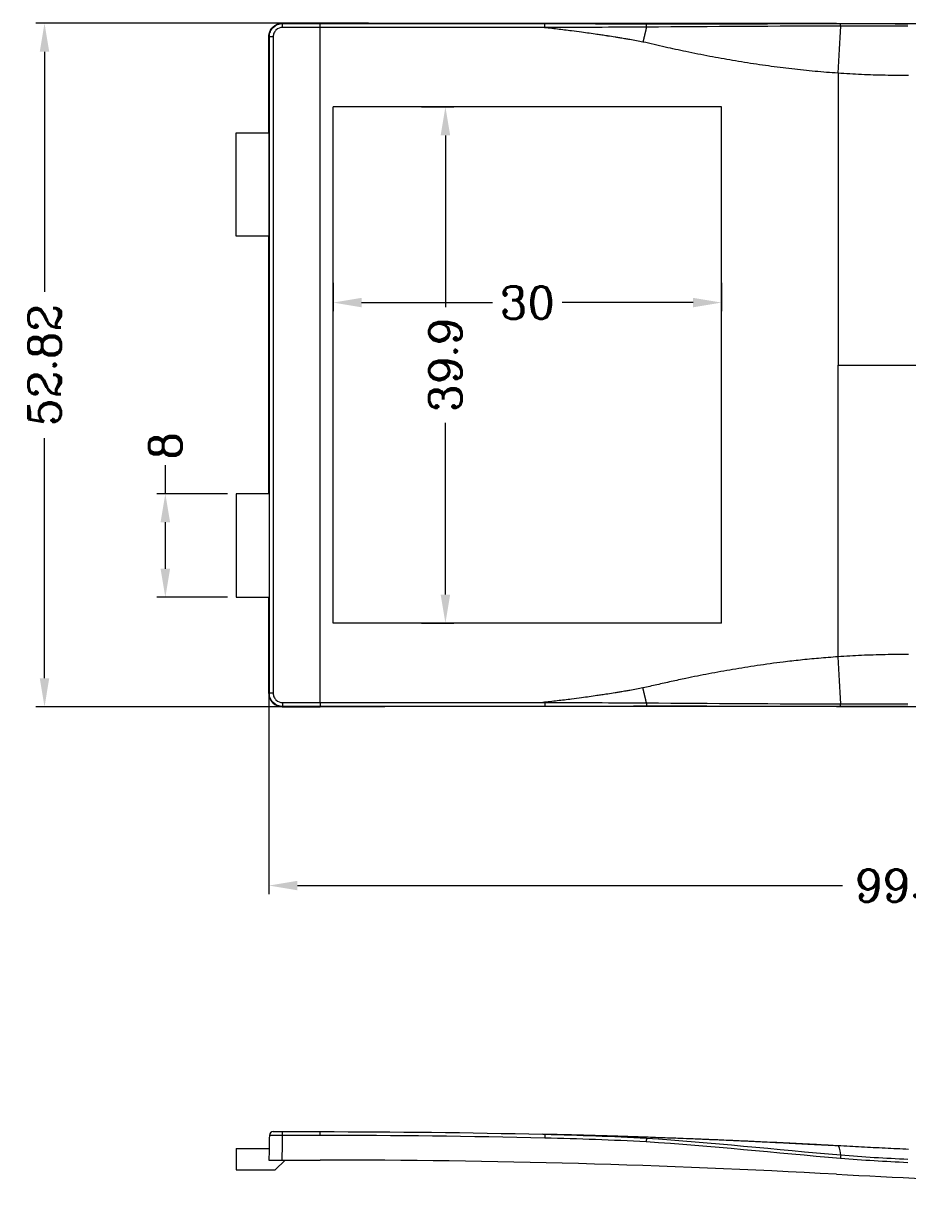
# Model space of a CAD drawing. Header units: millimetres. Extents: x -2408 to -1447, y -915 to -594.
# Drawn here: x -2407.6 to -2339.3, y -765.7 to -675.8 of the extents above; entities that cross this region are included whole.
import ezdxf

# ---------------------------------------------------------------- set-up
doc = ezdxf.new("R2010")
doc.units = ezdxf.units.MM
doc.layers.get('0').update_dxf_attribs({"linetype": 'CONTINUOUS'})
doc.layers.get('Defpoints').update_dxf_attribs({"linetype": 'CONTINUOUS'})
doc.layers.add('3', color=7, linetype='CONTINUOUS', true_color=0xffffff)
doc.styles.add('ROMANC', font='romanc.shx', dxfattribs={"bigfont": 'gbcbig.shx'})
doc.dimstyles.new('YanXiu', dxfattribs={"dimtxt": 2.5, "dimasz": 2.2, "dimexe": 0.66, "dimexo": 0.66, "dimgap": 0.66, "dimtad": 0, "dimdsep": 46, "dimtxsty": 'ROMANC', "dimcen": 0, "dimclrd": 256, "dimclre": 131, "dimclrt": 42, "dimazin": 2, "dimtfac": 1, "dimtofl": 0, "dimtmove": 0, "dimatfit": 3, "dimfxl": 0, "dimlwd": 5, "dimlwe": 5, "dimarcsym": 0})

# ---------------------------------------------------------------- blocks, each defined once
blk = doc.blocks.new('*D76')
at = {"lineweight": 5}
for p, q in [((1013.632, 654.885), (1013.632, 657.085)), ((1013.632, 649.085), (1013.632, 652.685))]:
    blk.add_line(p, q, dxfattribs=at)
at = {"color": 131, "lineweight": 5}
for p, q in [((1018.433, 654.885), (1012.972, 654.885)), ((1018.433, 646.885), (1012.972, 646.885))]:
    blk.add_line(p, q, dxfattribs=at)
for points in [[(1013.265, 652.685), (1013.998, 652.685), (1013.632, 654.885)], [(1013.265, 649.085), (1013.998, 649.085), (1013.632, 646.885)]]:
    blk.add_solid(points)
at = {"layer": 'Defpoints', "color": 0}
for p in [(1013.632, 654.885), (1019.093, 654.885, 35), (1019.093, 646.885, 35)]:
    blk.add_point(p, dxfattribs=at)
at = {"color": 42, "insert": (1013.632, 658.578), "char_height": 2.5, "attachment_point": 5, "rotation": 90, "style": 'ROMANC'}
blk.add_mtext('8', dxfattribs=at)
blk = doc.blocks.new('*D77')
at = {"color": 131, "lineweight": 5}
for p, q in [((1026.262, 691.247), (1003.639, 691.247)), ((1026.228, 638.423), (1003.639, 638.423))]:
    blk.add_line(p, q, dxfattribs=at)
at = {"lineweight": 5}
for p, q in [((1004.299, 689.047), (1004.299, 670.495)), ((1004.299, 640.623), (1004.299, 659.175))]:
    blk.add_line(p, q, dxfattribs=at)
for points in [[(1003.932, 689.047), (1004.665, 689.047), (1004.299, 691.247)], [(1003.932, 640.623), (1004.665, 640.623), (1004.299, 638.423)]]:
    blk.add_solid(points)
at = {"layer": 'Defpoints', "color": 0}
for p in [(1004.299, 691.247), (1026.922, 691.247, 35), (1026.888, 638.423, 35)]:
    blk.add_point(p, dxfattribs=at)
at = {"color": 42, "insert": (1004.299, 664.835), "char_height": 2.5, "attachment_point": 5, "rotation": 90, "style": 'ROMANC'}
blk.add_mtext('52.82', dxfattribs=at)
blk = doc.blocks.new('*D78')
at = {"color": 131, "lineweight": 5}
for p, q in [((1121.553, 645.979), (1121.553, 623.936)), ((1021.633, 641.286), (1021.633, 623.936))]:
    blk.add_line(p, q, dxfattribs=at)
at = {"lineweight": 5}
for p, q in [((1023.833, 624.596), (1065.933, 624.596)), ((1119.353, 624.596), (1077.253, 624.596))]:
    blk.add_line(p, q, dxfattribs=at)
for points in [[(1023.833, 624.963), (1023.833, 624.23), (1021.633, 624.596)], [(1119.353, 624.963), (1119.353, 624.23), (1121.553, 624.596)]]:
    blk.add_solid(points)
at = {"layer": 'Defpoints', "color": 0}
for p in [(1121.553, 646.639, 35), (1021.633, 641.946, 35), (1121.553, 624.596)]:
    blk.add_point(p, dxfattribs=at)
at = {"color": 42, "insert": (1071.593, 624.596), "char_height": 2.5, "attachment_point": 5, "style": 'ROMANC'}
blk.add_mtext('99.92', dxfattribs=at)
blk = doc.blocks.new('*D91')
at = {"color": 131, "lineweight": 5}
for p, q in [((1033.422, 684.785), (1035.927, 684.785)), ((1033.422, 644.885), (1035.927, 644.885))]:
    blk.add_line(p, q, dxfattribs=at)
at = {"lineweight": 5}
for p, q in [((1035.267, 682.585), (1035.267, 669.305)), ((1035.267, 647.085), (1035.267, 660.365))]:
    blk.add_line(p, q, dxfattribs=at)
for points in [[(1034.9, 682.585), (1035.633, 682.585), (1035.267, 684.785)], [(1034.9, 647.085), (1035.633, 647.085), (1035.267, 644.885)]]:
    blk.add_solid(points)
at = {"layer": 'Defpoints', "color": 0}
for p in [(1032.762, 684.785, 35), (1035.267, 684.785), (1032.762, 644.885, 35)]:
    blk.add_point(p, dxfattribs=at)
at = {"color": 42, "insert": (1035.267, 664.835), "char_height": 2.5, "attachment_point": 5, "rotation": 90, "style": 'ROMANC'}
blk.add_mtext('39.9', dxfattribs=at)
blk = doc.blocks.new('*D92')
at = {"color": 131, "lineweight": 5}
for p, q in [((1026.593, 671.189), (1026.593, 669)), ((1056.593, 671.189), (1056.593, 669))]:
    blk.add_line(p, q, dxfattribs=at)
at = {"lineweight": 5}
for p, q in [((1028.793, 669.66), (1038.909, 669.66)), ((1054.393, 669.66), (1044.277, 669.66))]:
    blk.add_line(p, q, dxfattribs=at)
for points in [[(1028.793, 670.027), (1028.793, 669.294), (1026.593, 669.66)], [(1054.393, 670.027), (1054.393, 669.294), (1056.593, 669.66)]]:
    blk.add_solid(points)
at = {"layer": 'Defpoints', "color": 0}
for p in [(1026.593, 671.849, 35), (1056.593, 671.849, 35), (1056.593, 669.66)]:
    blk.add_point(p, dxfattribs=at)
at = {"color": 42, "insert": (1041.593, 669.66), "char_height": 2.5, "attachment_point": 5, "style": 'ROMANC'}
blk.add_mtext('30', dxfattribs=at)

msp = doc.modelspace()

# ---------------------------------------------------------------- linework, layer by layer
at = {"layer": '3', "color": 7, "linetype": 'Continuous', "lineweight": 5}
for p, q in [((-2387.572, -676.069, 35), (-2387.572, -675.769, 35)), ((-2384.671, -676.071, 35), (-2384.671, -675.771, 35)), ((-2384.671, -728.264, 35), (-2384.671, -676.071, 35)), ((-2388.631, -684.217, 35), (-2388.631, -676.777, 35)), ((-2388.298, -676.793, 35), (-2388.597, -676.793, 35)), ((-2388.597, -727.541, 35), (-2388.597, -676.793, 35)), ((-2388.298, -676.793, 35), (-2388.298, -727.541, 35)), ((-2383.671, -722.117, 35), (-2383.671, -682.217, 35)), ((-2353.671, -682.217, 35), (-2383.671, -682.217, 35)), ((-2353.671, -722.117, 35), (-2353.671, -682.217, 35)), ((-2391.171, -684.217, 35), (-2388.615, -684.217, 35)), ((-2391.171, -692.217, 35), (-2391.171, -684.217, 35)), ((-2388.615, -692.217, 35), (-2388.615, -684.217, 35)), ((-2388.615, -692.217, 35), (-2391.171, -692.217, 35)), ((-2388.631, -712.117, 35), (-2388.631, -692.217, 35)), ((-2344.671, -702.167, 35), (-2289.055, -702.167, 35)), ((-2391.171, -712.117, 35), (-2391.171, -720.117, 35)), ((-2388.615, -712.117, 35), (-2391.171, -712.117, 35)), ((-2388.615, -712.117, 35), (-2388.615, -720.117, 35)), ((-2391.171, -720.117, 35), (-2388.615, -720.117, 35)), ((-2388.631, -727.558, 35), (-2388.631, -720.117, 35)), ((-2353.671, -722.117, 35), (-2383.671, -722.117, 35)), ((-2388.298, -727.541, 35), (-2388.597, -727.541, 35)), ((-2387.572, -728.266, 35), (-2387.572, -728.566, 35)), ((-2384.671, -728.264, 35), (-2384.671, -728.564, 35)), ((-2391.171, -762.726, 35), (-2388.615, -762.726, 35)), ((-2391.171, -762.726, 35), (-2391.171, -764.376, 35)), ((-2391.171, -764.376, 35), (-2388.144, -764.376, 35)), ((-2388.144, -764.376, 35), (-2387.38, -763.626, 35))]:
    msp.add_line(p, q, dxfattribs=at)
msp.add_arc((-2388.298, -761.726, 35), 0.3, 90, 179, dxfattribs=at)
for centre, major_axis, ratio, start_param, end_param in [((-2345.218, -679.611, 35), (0.69, 9.976), 0.054645, 4.716166, 5.089385), ((-2344.481, -676.082, 35), (0, -0.3), 0.081684, 1.943075, 3.132837), ((-2345.218, -724.724, 35), (0.69, -9.976), 0.054645, 1.1938, 1.567019), ((-2344.481, -728.252, 35), (0, 0.3), 0.08171, 3.150334, 4.340097), ((-2387.572, -761.726, 35), (0, 0.3), 0.000676, 4.721116, 6.283185), ((-2384.671, -761.726, 35), (0, 0.3), 0.000676, 4.721116, 6.283185), ((-2345.218, -772.507, 35), (-0.548, -9.985), 0.068861, 2.768374, 3.141593), ((-2344.481, -763.502, 35), (0.025, 0.299), 0.000044, 0.372295, 1.562058)]:
    msp.add_ellipse(centre, major_axis=major_axis, ratio=ratio, start_param=start_param, end_param=end_param, dxfattribs=at)
for points, knots in [([(-2388.631, -676.777, 35), (-2388.631, -676.641, 35), (-2388.604, -676.509, 35), (-2388.501, -676.26, 35), (-2388.425, -676.147, 35), (-2388.141, -675.863, 35), (-2387.876, -675.752, 35), (-2387.605, -675.752, 35)], [0, 0, 0, 0, 0.25, 0.25, 0.5, 0.5, 1, 1, 1, 1]), ([(-2388.597, -676.793, 35), (-2388.597, -676.658, 35), (-2388.571, -676.525, 35), (-2388.468, -676.277, 35), (-2388.392, -676.163, 35), (-2388.108, -675.88, 35), (-2387.843, -675.768, 35), (-2387.572, -675.769, 35)], [0, 0, 0, 0, 0.25, 0.25, 0.5, 0.5, 1, 1, 1, 1]), ([(-2387.572, -676.069, 35), (-2387.764, -676.068, 35), (-2387.951, -676.147, 35), (-2388.152, -676.348, 35), (-2388.206, -676.428, 35), (-2388.279, -676.604, 35), (-2388.298, -676.698, 35), (-2388.298, -676.793, 35)], [0, 0, 0, 0, 0.5, 0.5, 0.75, 0.75, 1, 1, 1, 1]), ([(-2387.572, -675.769, 35), (-2387.372, -675.769, 35), (-2387.172, -675.769, 35), (-2386.205, -675.769, 35), (-2385.438, -675.77, 35), (-2384.671, -675.771, 35)], [0, 0, 0, 0, 0.206804, 0.206804, 1, 1, 1, 1]), ([(-2384.671, -676.071, 35), (-2384.871, -676.07, 35), (-2385.071, -676.07, 35), (-2386.038, -676.07, 35), (-2386.805, -676.069, 35), (-2387.572, -676.069, 35)], [0, 0, 0, 0, 0.206804, 0.206804, 1, 1, 1, 1]), ([(-2359.739, -677.201, 35), (-2359.906, -677.17, 35), (-2360.241, -677.108, 35), (-2360.682, -677.029, 35), (-2361.088, -676.959, 35), (-2361.42, -676.903, 35), (-2361.649, -676.866, 35), (-2361.794, -676.841, 35), (-2362.032, -676.803, 35), (-2362.28, -676.764, 35), (-2362.619, -676.71, 35), (-2362.899, -676.668, 35), (-2363.56, -676.57, 35), (-2364.34, -676.46, 35), (-2365.358, -676.326, 35), (-2366.357, -676.204, 35), (-2367.098, -676.122, 35), (-2367.472, -676.081, 35)], [0, 0, 0, 0, 0.065345, 0.130657, 0.172119, 0.223487, 0.259815, 0.26127, 0.279673, 0.352532, 0.357364, 0.411726, 0.461162, 0.613718, 0.71401, 0.855538, 1, 1, 1, 1]), ([(-2367.313, -675.78, 35), (-2366.008, -675.781, 35), (-2364.702, -675.782, 35), (-2362.093, -675.783, 35), (-2360.788, -675.783, 35), (-2359.485, -675.783, 35)], [0, 0, 0, 0, 0.5, 0.5, 1, 1, 1, 1]), ([(-2367.306, -676.08, 35), (-2367.306, -676.002, 35), (-2367.307, -675.925, 35), (-2367.309, -675.814, 35), (-2367.311, -675.781, 35), (-2367.313, -675.78, 35)], [0, 0, 0, 0, 0.5, 0.5, 1, 1, 1, 1]), ([(-2359.467, -676.049, 35), (-2360.772, -676.057, 35), (-2362.078, -676.064, 35), (-2364.692, -676.074, 35), (-2365.999, -676.078, 35), (-2367.306, -676.08, 35)], [0, 0, 0, 0, 0.5, 0.5, 1, 1, 1, 1]), ([(-2359.467, -676.049, 35), (-2359.467, -675.977, 35), (-2359.47, -675.908, 35), (-2359.476, -675.812, 35), (-2359.481, -675.784, 35), (-2359.485, -675.783, 35)], [0, 0, 0, 0, 0.5, 0.5, 1, 1, 1, 1]), ([(-2344.791, -675.771, 35), (-2335.624, -675.773, 35), (-2326.45, -675.775, 35), (-2308.088, -675.779, 35), (-2298.91, -675.78, 35), (-2289.735, -675.782, 35)], [0, 0, 0, 0, 0.5, 0.5, 1, 1, 1, 1]), ([(-2344.671, -679.611, 35), (-2344.966, -679.589, 35), (-2345.557, -679.547, 35), (-2346.446, -679.47, 35), (-2347.341, -679.383, 35), (-2348.24, -679.284, 35), (-2349.144, -679.175, 35), (-2350.053, -679.055, 35), (-2350.968, -678.924, 35), (-2351.887, -678.782, 35), (-2353.093, -678.583, 35), (-2354.605, -678.309, 35), (-2356.342, -677.962, 35), (-2358.061, -677.59, 35), (-2359.167, -677.334, 35), (-2359.739, -677.201, 35)], [0, 0, 0, 0, 0.058074, 0.116524, 0.175357, 0.234583, 0.294209, 0.354241, 0.414688, 0.475556, 0.536853, 0.654802, 0.777125, 0.884731, 1, 1, 1, 1]), ([(-2344.671, -724.724, 35), (-2345.17, -724.761, 35), (-2346.14, -724.833, 35), (-2347.549, -724.972, 35), (-2349.135, -725.153, 35), (-2350.88, -725.391, 35), (-2352.798, -725.698, 35), (-2354.629, -726.03, 35), (-2356.21, -726.347, 35), (-2357.545, -726.633, 35), (-2358.653, -726.88, 35), (-2359.38, -727.05, 35), (-2359.739, -727.134, 35)], [0, 0, 0, 0, 0.09836, 0.191085, 0.278171, 0.411833, 0.53685, 0.659671, 0.777123, 0.853388, 0.927687, 1, 1, 1, 1]), ([(-2388.631, -727.558, 35), (-2388.631, -727.693, 35), (-2388.604, -727.826, 35), (-2388.501, -728.074, 35), (-2388.425, -728.188, 35), (-2388.141, -728.471, 35), (-2387.876, -728.583, 35), (-2387.605, -728.583, 35)], [0, 0, 0, 0, 0.25, 0.25, 0.5, 0.5, 1, 1, 1, 1]), ([(-2387.572, -728.566, 35), (-2387.843, -728.566, 35), (-2388.108, -728.455, 35), (-2388.392, -728.171, 35), (-2388.468, -728.057, 35), (-2388.571, -727.809, 35), (-2388.597, -727.676, 35), (-2388.597, -727.541, 35)], [0, 0, 0, 0, 0.5, 0.5, 0.75, 0.75, 1, 1, 1, 1]), ([(-2388.298, -727.541, 35), (-2388.298, -727.637, 35), (-2388.279, -727.731, 35), (-2388.206, -727.906, 35), (-2388.152, -727.987, 35), (-2387.951, -728.187, 35), (-2387.764, -728.266, 35), (-2387.572, -728.266, 35)], [0, 0, 0, 0, 0.25, 0.25, 0.5, 0.5, 1, 1, 1, 1]), ([(-2359.739, -727.134, 35), (-2359.905, -727.165, 35), (-2360.24, -727.227, 35), (-2360.681, -727.305, 35), (-2361.088, -727.376, 35), (-2361.42, -727.432, 35), (-2361.649, -727.47, 35), (-2361.794, -727.493, 35), (-2362.032, -727.532, 35), (-2362.279, -727.572, 35), (-2362.62, -727.623, 35), (-2362.899, -727.667, 35), (-2363.56, -727.764, 35), (-2364.34, -727.874, 35), (-2365.36, -728.008, 35), (-2366.359, -728.131, 35), (-2367.1, -728.213, 35), (-2367.472, -728.254, 35)], [0, 0, 0, 0, 0.064814, 0.130658, 0.172106, 0.223456, 0.259815, 0.261271, 0.27966, 0.352534, 0.357364, 0.411727, 0.461162, 0.613719, 0.71401, 0.856096, 1, 1, 1, 1]), ([(-2387.572, -728.266, 35), (-2387.372, -728.266, 35), (-2387.172, -728.266, 35), (-2386.205, -728.265, 35), (-2385.438, -728.264, 35), (-2384.671, -728.264, 35)], [0, 0, 0, 0, 0.206804, 0.206804, 1, 1, 1, 1]), ([(-2367.306, -728.254, 35), (-2367.306, -728.332, 35), (-2367.307, -728.41, 35), (-2367.309, -728.521, 35), (-2367.311, -728.553, 35), (-2367.313, -728.554, 35)], [0, 0, 0, 0, 0.5, 0.5, 1, 1, 1, 1]), ([(-2367.306, -728.254, 35), (-2365.999, -728.256, 35), (-2364.692, -728.26, 35), (-2362.078, -728.271, 35), (-2360.772, -728.277, 35), (-2359.467, -728.286, 35)], [0, 0, 0, 0, 0.5, 0.5, 1, 1, 1, 1]), ([(-2359.467, -728.286, 35), (-2359.467, -728.358, 35), (-2359.47, -728.426, 35), (-2359.476, -728.523, 35), (-2359.481, -728.551, 35), (-2359.485, -728.551, 35)], [0, 0, 0, 0, 0.5, 0.5, 1, 1, 1, 1]), ([(-2384.671, -728.564, 35), (-2384.871, -728.564, 35), (-2385.071, -728.564, 35), (-2386.038, -728.565, 35), (-2386.805, -728.565, 35), (-2387.572, -728.566, 35)], [0, 0, 0, 0, 0.206804, 0.206804, 1, 1, 1, 1]), ([(-2359.485, -728.551, 35), (-2360.788, -728.551, 35), (-2362.093, -728.552, 35), (-2364.702, -728.553, 35), (-2366.008, -728.553, 35), (-2367.313, -728.554, 35)], [0, 0, 0, 0, 0.5, 0.5, 1, 1, 1, 1]), ([(-2344.791, -728.563, 35), (-2335.624, -728.561, 35), (-2326.45, -728.559, 35), (-2308.088, -728.556, 35), (-2298.91, -728.554, 35), (-2289.735, -728.552, 35)], [0, 0, 0, 0, 0.5, 0.5, 1, 1, 1, 1]), ([(-2387.572, -761.724, 35), (-2387.843, -761.722, 35), (-2388.108, -761.721, 35), (-2388.392, -761.72, 35), (-2388.468, -761.72, 35), (-2388.571, -761.72, 35), (-2388.597, -761.721, 35), (-2388.597, -761.721, 35)], [0, 0, 0, 0, 0.5, 0.5, 0.75, 0.75, 1, 1, 1, 1]), ([(-2388.298, -761.426, 35), (-2388.298, -761.426, 35), (-2388.279, -761.426, 35), (-2388.206, -761.426, 35), (-2388.152, -761.426, 35), (-2387.951, -761.426, 35), (-2387.764, -761.426, 35), (-2387.572, -761.426, 35)], [0, 0, 0, 0, 0.25, 0.25, 0.5, 0.5, 1, 1, 1, 1]), ([(-2387.572, -761.426, 35), (-2387.372, -761.426, 35), (-2387.172, -761.426, 35), (-2386.205, -761.426, 35), (-2385.438, -761.426, 35), (-2384.671, -761.426, 35)], [0, 0, 0, 0, 0.206804, 0.206804, 1, 1, 1, 1]), ([(-2384.671, -761.724, 35), (-2384.871, -761.724, 35), (-2385.071, -761.724, 35), (-2386.038, -761.724, 35), (-2386.805, -761.724, 35), (-2387.572, -761.724, 35)], [0, 0, 0, 0, 0.206804, 0.206804, 1, 1, 1, 1]), ([(-2359.739, -761.852, 35), (-2359.905, -761.846, 35), (-2360.24, -761.835, 35), (-2360.681, -761.82, 35), (-2361.088, -761.807, 35), (-2361.42, -761.796, 35), (-2361.649, -761.789, 35), (-2361.794, -761.785, 35), (-2362.032, -761.777, 35), (-2362.279, -761.77, 35), (-2362.62, -761.759, 35), (-2362.899, -761.751, 35), (-2363.56, -761.732, 35), (-2364.34, -761.709, 35), (-2365.36, -761.682, 35), (-2366.359, -761.655, 35), (-2367.1, -761.638, 35), (-2367.472, -761.629, 35)], [0, 0, 0, 0, 0.064814, 0.130658, 0.172106, 0.223456, 0.259815, 0.261271, 0.27966, 0.352534, 0.357364, 0.411727, 0.461162, 0.613719, 0.71401, 0.856096, 1, 1, 1, 1]), ([(-2367.306, -761.633, 35), (-2367.306, -761.633, 35), (-2367.307, -761.665, 35), (-2367.309, -761.775, 35), (-2367.311, -761.852, 35), (-2367.313, -761.93, 35)], [0, 0, 0, 0, 0.5, 0.5, 1, 1, 1, 1]), ([(-2367.306, -761.633, 35), (-2365.999, -761.664, 35), (-2364.692, -761.699, 35), (-2362.078, -761.793, 35), (-2360.772, -761.85, 35), (-2359.467, -761.932, 35)], [0, 0, 0, 0, 0.5, 0.5, 1, 1, 1, 1]), ([(-2359.485, -762.226, 35), (-2360.788, -762.146, 35), (-2362.093, -762.089, 35), (-2364.702, -761.997, 35), (-2366.008, -761.961, 35), (-2367.313, -761.93, 35)], [0, 0, 0, 0, 0.5, 0.5, 1, 1, 1, 1]), ([(-2344.64, -762.535, 35), (-2345.343, -762.496, 35), (-2346.69, -762.423, 35), (-2348.591, -762.325, 35), (-2350.255, -762.243, 35), (-2351.653, -762.176, 35), (-2352.785, -762.124, 35), (-2353.596, -762.088, 35), (-2354.134, -762.065, 35), (-2354.484, -762.051, 35), (-2354.841, -762.036, 35), (-2355.295, -762.017, 35), (-2355.993, -761.989, 35), (-2356.97, -761.951, 35), (-2358.262, -761.903, 35), (-2359.212, -761.87, 35), (-2359.731, -761.852, 35)], [0, 0, 0, 0, 0.138729, 0.265924, 0.375574, 0.467708, 0.542354, 0.599535, 0.628156, 0.648901, 0.668868, 0.699206, 0.74002, 0.809189, 0.895956, 1, 1, 1, 1]), ([(-2359.467, -761.932, 35), (-2359.467, -761.94, 35), (-2359.47, -761.975, 35), (-2359.476, -762.083, 35), (-2359.481, -762.154, 35), (-2359.485, -762.226, 35)], [0, 0, 0, 0, 0.5, 0.5, 1, 1, 1, 1]), ([(-2344.671, -762.522, 35), (-2345.17, -762.495, 35), (-2346.14, -762.443, 35), (-2347.549, -762.37, 35), (-2349.135, -762.291, 35), (-2350.88, -762.207, 35), (-2352.798, -762.121, 35), (-2354.049, -762.068, 35), (-2354.673, -762.042, 35), (-2354.682, -762.042, 35)], [0, 0, 0, 0, 0.148696, 0.288872, 0.420523, 0.622586, 0.81158, 0.997254, 1, 1, 1, 1]), ([(-2388.631, -763.626, 35), (-2388.631, -763.626, 35), (-2388.604, -763.626, 35), (-2388.501, -763.626, 35), (-2388.425, -763.626, 35), (-2388.141, -763.626, 35), (-2387.876, -763.626, 35), (-2387.605, -763.626, 35)], [0, 0, 0, 0, 0.25, 0.25, 0.5, 0.5, 1, 1, 1, 1]), ([(-2344.791, -764.719, 35), (-2335.624, -765.222, 35), (-2326.45, -765.516, 35), (-2308.088, -765.685, 35), (-2298.91, -765.561, 35), (-2289.735, -765.227, 35)], [0, 0, 0, 0, 0.5, 0.5, 1, 1, 1, 1])]:
    msp.add_open_spline(points, degree=3, knots=knots, dxfattribs=at)
for points in [[(-2387.605, -675.752, 35), (-2387.594, -675.757, 35), (-2387.583, -675.763, 35), (-2387.572, -675.769, 35)], [(-2387.605, -675.752, 35), (-2386.627, -675.753, 35), (-2385.649, -675.753, 35), (-2384.671, -675.754, 35)], [(-2344.791, -675.771, 35), (-2358.072, -675.769, 35), (-2371.37, -675.763, 35), (-2384.671, -675.754, 35)], [(-2384.671, -675.771, 35), (-2378.884, -675.774, 35), (-2373.098, -675.778, 35), (-2367.313, -675.78, 35)], [(-2367.472, -676.08, 35), (-2373.204, -676.078, 35), (-2378.937, -676.074, 35), (-2384.671, -676.071, 35)], [(-2367.306, -676.08, 35), (-2367.361, -676.08, 35), (-2367.417, -676.081, 35), (-2367.472, -676.081, 35)], [(-2359.485, -675.783, 35), (-2354.474, -675.784, 35), (-2349.483, -675.782, 35), (-2344.48, -675.782, 35)], [(-2344.458, -675.973, 35), (-2349.462, -675.984, 35), (-2354.455, -676.014, 35), (-2359.467, -676.049, 35)], [(-2344.48, -675.782, 35), (-2342.751, -675.782, 35), (-2341.02, -675.782, 35), (-2339.286, -675.783, 35)], [(-2339.274, -675.968, 35), (-2341.004, -675.967, 35), (-2342.732, -675.969, 35), (-2344.458, -675.973, 35)], [(-2388.597, -676.793, 35), (-2388.609, -676.788, 35), (-2388.62, -676.782, 35), (-2388.631, -676.777, 35)], [(-2344.671, -679.611, 35), (-2344.671, -687.129, 35), (-2344.671, -694.648, 35), (-2344.671, -702.167, 35)], [(-2339.214, -679.785, 35), (-2339.822, -679.789, 35), (-2341.037, -679.782, 35), (-2342.856, -679.723, 35), (-2344.066, -679.653, 35), (-2344.671, -679.611, 35)], [(-2344.671, -724.724, 35), (-2344.671, -717.205, 35), (-2344.671, -709.686, 35), (-2344.671, -702.167, 35)], [(-2339.214, -724.549, 35), (-2339.822, -724.545, 35), (-2341.037, -724.553, 35), (-2342.856, -724.611, 35), (-2344.066, -724.681, 35), (-2344.671, -724.724, 35)], [(-2388.597, -727.541, 35), (-2388.609, -727.547, 35), (-2388.62, -727.552, 35), (-2388.631, -727.558, 35)], [(-2384.671, -728.264, 35), (-2378.937, -728.26, 35), (-2373.204, -728.257, 35), (-2367.472, -728.254, 35)], [(-2367.472, -728.254, 35), (-2367.417, -728.254, 35), (-2367.361, -728.254, 35), (-2367.306, -728.254, 35)], [(-2359.467, -728.286, 35), (-2354.455, -728.32, 35), (-2349.462, -728.35, 35), (-2344.458, -728.361, 35)], [(-2344.458, -728.361, 35), (-2342.732, -728.365, 35), (-2341.004, -728.367, 35), (-2339.274, -728.366, 35)], [(-2387.605, -728.583, 35), (-2387.594, -728.577, 35), (-2387.583, -728.571, 35), (-2387.572, -728.566, 35)], [(-2387.605, -728.583, 35), (-2386.627, -728.582, 35), (-2385.649, -728.581, 35), (-2384.671, -728.581, 35)], [(-2367.313, -728.554, 35), (-2373.098, -728.557, 35), (-2378.884, -728.56, 35), (-2384.671, -728.564, 35)], [(-2344.791, -728.563, 35), (-2358.072, -728.566, 35), (-2371.37, -728.572, 35), (-2384.671, -728.581, 35)], [(-2344.48, -728.552, 35), (-2349.483, -728.552, 35), (-2354.474, -728.551, 35), (-2359.485, -728.551, 35)], [(-2339.286, -728.552, 35), (-2341.02, -728.552, 35), (-2342.751, -728.552, 35), (-2344.48, -728.552, 35)], [(-2388.597, -761.721, 35), (-2388.609, -762.356, 35), (-2388.62, -762.991, 35), (-2388.631, -763.626, 35)], [(-2387.605, -763.626, 35), (-2387.594, -762.992, 35), (-2387.583, -762.358, 35), (-2387.572, -761.724, 35)], [(-2384.671, -761.426, 35), (-2378.937, -761.426, 35), (-2373.204, -761.494, 35), (-2367.472, -761.629, 35)], [(-2367.313, -761.93, 35), (-2373.098, -761.792, 35), (-2378.884, -761.724, 35), (-2384.671, -761.724, 35)], [(-2367.472, -761.629, 35), (-2367.417, -761.63, 35), (-2367.361, -761.631, 35), (-2367.306, -761.633, 35)], [(-2359.593, -761.857, 35), (-2359.642, -761.855, 35), (-2359.69, -761.854, 35), (-2359.739, -761.852, 35)], [(-2344.48, -763.499, 35), (-2349.483, -763.089, 35), (-2354.474, -762.536, 35), (-2359.485, -762.226, 35)], [(-2359.467, -761.932, 35), (-2354.455, -762.246, 35), (-2349.462, -762.809, 35), (-2344.458, -763.224, 35)], [(-2339.214, -762.797, 35), (-2339.822, -762.769, 35), (-2341.037, -762.712, 35), (-2342.856, -762.62, 35), (-2344.066, -762.556, 35), (-2344.671, -762.522, 35)], [(-2339.286, -763.827, 35), (-2341.02, -763.752, 35), (-2342.751, -763.641, 35), (-2344.48, -763.499, 35)], [(-2344.458, -763.224, 35), (-2342.732, -763.367, 35), (-2341.004, -763.478, 35), (-2339.274, -763.552, 35)], [(-2387.605, -763.626, 35), (-2386.627, -763.626, 35), (-2385.649, -763.626, 35), (-2384.671, -763.626, 35)], [(-2344.791, -764.719, 35), (-2358.072, -763.991, 35), (-2371.37, -763.626, 35), (-2384.671, -763.626, 35)]]:
    msp.add_open_spline(points, degree=3, dxfattribs=at)
for points, weights in [([(-2359.467, -676.049, 35), (-2359.556, -676.431, 35), (-2359.647, -676.815, 35), (-2359.739, -677.201, 35)], [1.0022806778, 1.00038934445, 0.999674352791, 1.00013570282]), ([(-2359.467, -728.286, 35), (-2359.556, -727.903, 35), (-2359.647, -727.519, 35), (-2359.739, -727.134, 35)], [1.00070570477, 0.999653956436, 0.999777814325, 1.00107727844]), ([(-2359.467, -761.932, 35), (-2359.556, -761.882, 35), (-2359.647, -761.855, 35), (-2359.739, -761.852, 35)], [1.00070570477, 0.999653956436, 0.999777814325, 1.00107727844])]:
    msp.add_rational_spline(points, weights, degree=3, dxfattribs=at)

# ---------------------------------------------------------------- dimensions: what is measured, and where the dimension line sits
for base, p1, p2, picture, middle, set_off in [((-2405.9649, -675.7548), (-2383.3761, -728.5797, 35), (-2383.3413, -675.7548, 35), '*D77', (-2405.9649, -702.1672), (-3410.2636, -1367.0022)), ((-2374.997, -682.217), (-2377.501, -722.117, 35), (-2377.501, -682.217, 35), '*D91', (-2374.997, -702.167), (-3410.264, -1367.002)), ((-2396.632, -712.117), (-2391.171, -720.117, 35), (-2391.171, -712.117, 35), '*D76', (-2396.632, -708.424), (-3410.264, -1367.002))]:
    dim = msp.add_linear_dim(base=base, p1=p1, p2=p2, angle=90, dimstyle='YanXiu')
    dim.commit()
    dim.dimension.update_dxf_attribs({"geometry": picture, "text_midpoint": middle, "insert": set_off})
for base, p1, p2, picture, middle in [((-2353.671, -697.342), (-2383.671, -695.153, 35), (-2353.671, -695.153, 35), '*D92', (-2368.671, -697.342)), ((-2288.711, -742.406), (-2388.631, -725.056, 35), (-2288.711, -720.363, 35), '*D78', (-2338.671, -742.406))]:
    dim = msp.add_linear_dim(base=base, p1=p1, p2=p2, dimstyle='YanXiu')
    dim.commit()
    dim.dimension.update_dxf_attribs({"geometry": picture, "text_midpoint": middle, "insert": (-3410.264, -1367.002)})

doc.saveas('drawing.dxf')
